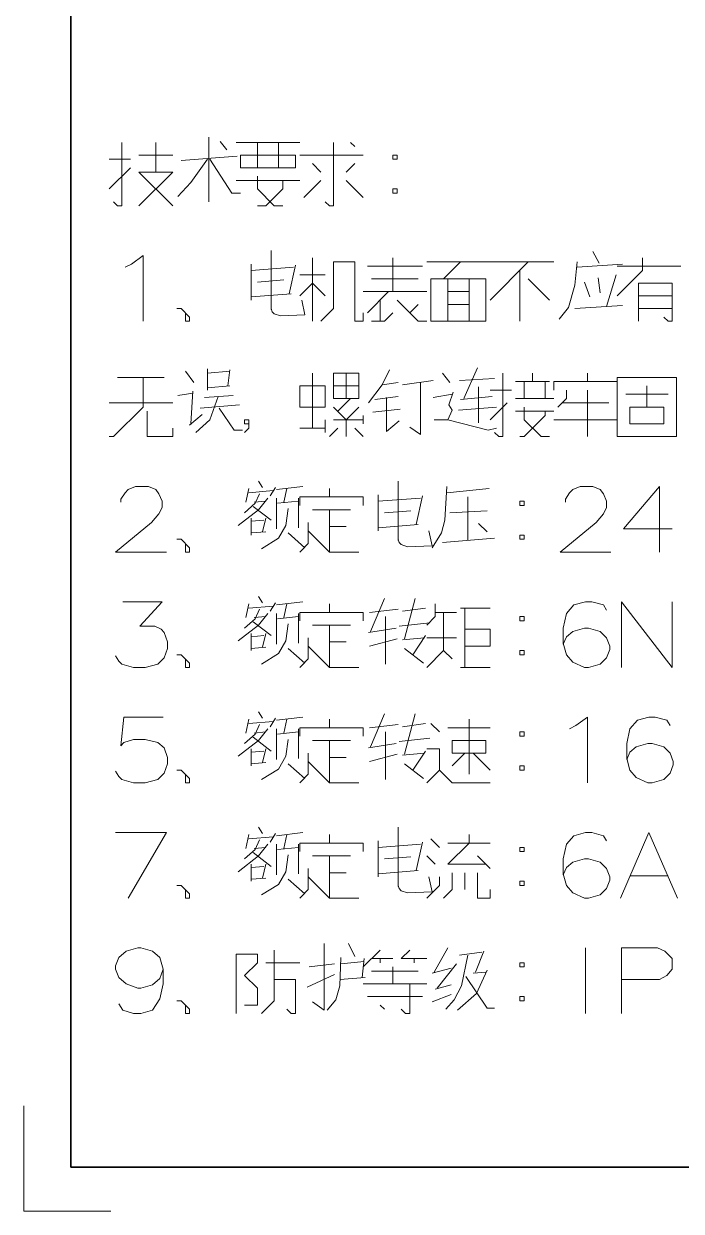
# Model space of a CAD drawing. Extents: x 2 to 295, y 3 to 209.
# Drawn here: x 3.4 to 41.5, y 2.5 to 71.3 of the extents above; entities that cross this region are included whole.
import ezdxf

# ---------------------------------------------------------------- set-up
doc = ezdxf.new("R2010")
doc.units = 0

msp = doc.modelspace()

# ---------------------------------------------------------------- linework, layer by layer
at = {"color": 7, "lineweight": 35}
for p, q in [((6.126, 200.299), (6.126, 5.1)), ((6.126, 5.1), (112.1, 5.1))]:
    msp.add_line(p, q, dxfattribs=at)
at = {"color": 7, "lineweight": 13, "ltscale": 0.152736}
msp.add_line((3.407, 2.542), (3.407, 8.651), dxfattribs=at)
at = {"color": 7, "lineweight": 13, "ltscale": 0.125929}
msp.add_line((3.407, 2.542), (8.445, 2.542), dxfattribs=at)
at = {"color": 7, "lineweight": 13}
for points in [[(14.116, 61.001), (14.116, 62.84), (14.116, 64.74)], [(8.599, 61.001), (8.845, 60.756), (9.09, 60.756), (9.09, 64.434)], [(11.051, 62.717), (11.051, 64.434)], [(14.79, 64.495), (15.158, 64.005)], [(15.709, 64.434), (19.387, 64.434)], [(16.935, 64.434), (16.935, 62.963)], [(18.161, 62.963), (18.161, 64.434)], [(21.348, 64.434), (21.348, 60.756), (21.103, 60.756), (20.858, 61.001)], [(22.574, 64.188), (22.329, 64.434)], [(9.58, 63.453), (8.354, 63.453)], [(12.032, 63.698), (10.07, 63.698)], [(12.522, 63.392), (15.77, 63.637)], [(14.054, 63.453), (13.074, 62.105)], [(15.464, 61.492), (14.177, 63.453)], [(19.387, 63.698), (23.064, 63.698)], [(9.58, 62.963), (8.354, 61.737)], [(10.07, 60.756), (12.032, 62.717), (10.07, 62.717), (12.032, 60.756)], [(20.612, 62.717), (20.122, 63.208)], [(22.574, 63.208), (22.083, 62.717)], [(13.074, 62.105), (12.338, 61.308)], [(19.387, 62.227), (15.709, 62.227)], [(16.935, 62.472), (16.935, 61.737), (17.916, 60.756), (18.406, 60.756)], [(16.935, 60.756), (17.425, 60.756), (18.406, 61.737), (18.406, 62.227)], [(19.632, 61.247), (20.612, 62.227)], [(22.083, 62.227), (23.064, 61.247)], [(15.464, 61.492), (15.954, 61.492)], [(9.641, 57.385), (10.316, 57.876), (10.316, 54.076)], [(17.732, 58.182), (17.732, 56.466), (17.732, 54.75)], [(36.364, 58.121), (36.732, 57.447)], [(9.274, 57.201), (9.641, 57.385)], [(16.567, 57.385), (16.567, 55.301)], [(16.567, 57.017), (19.019, 57.201)], [(19.141, 57.324), (18.774, 55.669)], [(20.122, 54.076), (20.122, 57.753)], [(20.612, 54.076), (21.348, 54.811), (21.348, 57.508), (22.574, 57.508), (22.574, 54.076), (23.064, 54.076), (23.064, 54.566)], [(23.309, 57.263), (26.496, 57.263)], [(24.78, 55.792), (24.78, 57.753)], [(30.419, 57.508), (26.741, 57.508)], [(27.722, 56.527), (28.703, 57.508)], [(30.419, 55.301), (32.625, 57.508)], [(34.096, 57.508), (30.419, 57.508)], [(35.445, 57.508), (35.322, 56.159)], [(35.445, 57.201), (38.08, 57.385)], [(39.245, 57.753), (39.245, 57.017), (37.774, 55.547)], [(41.451, 57.263), (37.774, 57.263)], [(16.935, 56.343), (18.467, 56.466)], [(20.858, 56.772), (19.387, 56.772)], [(26.251, 56.527), (23.554, 56.527)], [(27.967, 54.076), (27.967, 56.527)], [(29.193, 56.527), (29.193, 54.076)], [(32.135, 57.017), (32.135, 54.076)], [(33.851, 55.301), (32.625, 56.527)], [(36.67, 56.588), (36.793, 55.73)], [(37.161, 54.934), (37.712, 56.772)], [(19.387, 55.547), (20.122, 56.282), (20.858, 55.547)], [(23.064, 55.792), (26.741, 55.792)], [(24.535, 55.792), (23.309, 54.566)], [(27.967, 55.792), (29.193, 55.792)], [(35.322, 56.159), (34.954, 54.872)], [(35.874, 56.343), (36.18, 55.485)], [(38.999, 54.076), (38.999, 56.282), (40.961, 56.282), (40.961, 54.076), (40.716, 54.076), (40.47, 54.321)], [(18.896, 55.669), (16.567, 55.485)], [(19.693, 54.443), (19.509, 55.301)], [(24.045, 54.076), (24.045, 55.301)], [(25.025, 55.301), (26.251, 54.076), (26.741, 54.076)], [(26.251, 55.056), (25.761, 54.566)], [(29.193, 55.056), (27.967, 55.056)], [(38.999, 55.547), (40.961, 55.547)], [(12.277, 54.811), (12.522, 54.811), (13.012, 54.321), (13.012, 54.076), (12.767, 54.076), (12.767, 54.566)], [(17.732, 54.811), (17.793, 54.627)], [(17.793, 54.627), (17.916, 54.505)], [(17.916, 54.505), (18.283, 54.382)], [(18.283, 54.382), (19.693, 54.443)], [(23.554, 54.076), (24.29, 54.076), (24.78, 54.566)], [(34.954, 54.872), (34.403, 54.198)], [(35.322, 54.811), (38.08, 54.995)], [(40.961, 54.811), (38.999, 54.811)], [(12.767, 51.195), (13.258, 50.521)], [(14.054, 51.317), (14.054, 50.092)], [(14.054, 51.072), (15.341, 51.195)], [(15.341, 51.256), (15.219, 50.337)], [(20.122, 51.072), (20.122, 47.885)], [(22.083, 49.601), (22.083, 51.072)], [(24.596, 51.256), (24.167, 50.398), (23.37, 49.356)], [(27.661, 51.072), (28.09, 50.521)], [(29.683, 51.379), (28.887, 49.601)], [(30.664, 47.64), (30.909, 47.395), (31.154, 47.395), (31.154, 51.072)], [(32.87, 50.582), (32.87, 51.072)], [(36.058, 50.582), (36.058, 51.072)], [(8.354, 47.395), (8.599, 47.395), (10.316, 49.111), (10.316, 50.827)], [(11.541, 50.827), (8.845, 50.827)], [(14.054, 50.214), (15.341, 50.337)], [(22.819, 50.337), (21.348, 50.337)], [(24.167, 50.398), (25.087, 50.521)], [(25.332, 50.398), (27.109, 50.643)], [(26.374, 50.521), (26.374, 49.05), (26.374, 47.517)], [(28.641, 50.643), (30.664, 50.766)], [(29.745, 50.276), (29.745, 48.192)], [(31.89, 50.582), (33.851, 50.582)], [(32.38, 49.601), (32.38, 50.582)], [(33.606, 50.582), (33.606, 49.601)], [(34.096, 50.092), (34.096, 50.582), (37.774, 50.582), (37.774, 50.092)], [(39.49, 49.111), (39.49, 50.337)], [(13.196, 49.908), (12.338, 49.785)], [(13.196, 50.03), (13.074, 48.13)], [(15.525, 49.785), (13.87, 49.663)], [(14.667, 49.724), (14.177, 48.376)], [(21.593, 48.866), (22.329, 49.601)], [(23.738, 49.54), (25.087, 49.724)], [(24.412, 49.663), (24.412, 47.701), (25.148, 48.314)], [(27.109, 49.663), (28.212, 49.847)], [(28.274, 49.969), (28.029, 49.234), (28.212, 48.927), (27.967, 48.376)], [(28.703, 49.54), (30.541, 49.724)], [(31.645, 50.092), (30.419, 50.092)], [(34.096, 49.601), (31.89, 49.601)], [(34.341, 49.111), (34.832, 49.601), (34.832, 50.092)], [(36.058, 50.092), (36.058, 47.395)], [(40.716, 49.847), (38.264, 49.847)], [(8.354, 49.356), (12.032, 49.356)], [(12.032, 47.885), (12.032, 47.395), (10.561, 47.395), (10.561, 48.866)], [(13.625, 49.05), (15.893, 49.234)], [(14.729, 49.05), (15.587, 47.763)], [(22.083, 47.395), (22.083, 48.376), (21.348, 49.111)], [(22.819, 49.111), (22.083, 48.376)], [(23.616, 48.805), (25.209, 48.988)], [(28.58, 48.927), (30.787, 49.111)], [(31.399, 49.356), (30.419, 48.376)], [(31.89, 48.866), (34.096, 48.866)], [(33.606, 48.866), (33.606, 48.621), (32.38, 47.395), (32.135, 47.395)], [(33.851, 47.395), (33.361, 47.395), (32.38, 48.376), (32.38, 49.111)], [(37.283, 49.356), (34.587, 49.356)], [(13.012, 48.069), (13.748, 48.682)], [(14.177, 48.376), (13.38, 47.64)], [(16.199, 47.64), (16.445, 47.885), (16.445, 48.376), (16.199, 48.376), (16.199, 48.13), (16.445, 48.13)], [(20.858, 47.64), (20.858, 48.376)], [(21.348, 48.376), (23.064, 48.376)], [(23.064, 48.13), (23.064, 48.621)], [(27.17, 48.376), (27.967, 48.376)], [(27.967, 48.376), (30.296, 47.763), (30.787, 47.885)], [(34.096, 48.376), (37.774, 48.376)], [(15.587, 47.763), (16.077, 47.763)], [(19.387, 47.885), (20.858, 47.885)], [(21.103, 47.395), (21.593, 47.885)], [(22.574, 47.885), (23.064, 47.395)], [(26.374, 47.517), (25.761, 47.947)], [(16.996, 44.821), (17.241, 44.453)], [(25.087, 44.821), (25.087, 43.105), (25.087, 41.388)], [(11.664, 40.714), (8.722, 40.714), (10.806, 42.43), (11.235, 42.921), (11.419, 43.288), (11.419, 43.656), (11.235, 44.085), (11.051, 44.33), (10.622, 44.514), (9.887, 44.514), (9.458, 44.33), (9.274, 44.147), (9.029, 43.779), (9.029, 43.595)], [(16.445, 44.392), (16.261, 43.595)], [(16.445, 44.147), (17.854, 44.269)], [(17.058, 44.085), (16.812, 43.534)], [(17.977, 44.453), (17.67, 43.963)], [(18.038, 44.33), (19.57, 44.514)], [(18.651, 44.392), (18.467, 43.595)], [(21.103, 43.901), (21.103, 44.392)], [(23.922, 44.024), (23.922, 41.94)], [(27.906, 44.514), (27.783, 42.553), (27.599, 41.817), (27.048, 40.959)], [(27.906, 44.147), (30.358, 44.392)], [(37.406, 40.714), (34.464, 40.714), (36.548, 42.43), (36.977, 42.921), (37.161, 43.288), (37.161, 43.656), (36.977, 44.085), (36.793, 44.33), (36.364, 44.514), (35.629, 44.514), (35.199, 44.33), (35.016, 44.147), (34.77, 43.779), (34.77, 43.595)], [(40.961, 42.063), (38.141, 42.063), (40.225, 44.514), (40.225, 42.676), (40.225, 40.714)], [(16.812, 43.534), (16.199, 42.982)], [(16.69, 43.35), (17.732, 42.553)], [(16.751, 43.595), (17.425, 43.656)], [(17.548, 43.84), (16.996, 43.166)], [(18.038, 42.063), (18.038, 43.84)], [(18.099, 43.534), (19.325, 43.656)], [(19.325, 43.84), (19.325, 42.124)], [(23.064, 43.411), (23.064, 43.901), (19.387, 43.901), (19.387, 43.411)], [(23.922, 43.656), (26.374, 43.84)], [(26.496, 43.963), (26.129, 42.308)], [(29.132, 41.388), (29.132, 43.901)], [(16.996, 43.166), (15.832, 42.247)], [(16.567, 42.676), (16.567, 41.695)], [(17.425, 42.676), (17.241, 41.879)], [(18.712, 43.227), (18.59, 42.247)], [(20.122, 43.166), (22.329, 43.166)], [(21.103, 43.166), (21.103, 40.714)], [(24.29, 42.982), (25.822, 43.105)], [(28.09, 42.982), (30.235, 43.105)], [(16.567, 42.492), (17.303, 42.553)], [(18.59, 42.247), (18.161, 41.511), (17.18, 40.898)], [(19.387, 40.714), (19.877, 41.205), (19.877, 42.43)], [(22.083, 42.185), (21.103, 42.185)], [(26.251, 42.308), (23.922, 42.124)], [(29.745, 42.369), (30.235, 41.879)], [(12.277, 41.45), (12.522, 41.45), (13.012, 40.959), (13.012, 40.714), (12.767, 40.714), (12.767, 41.205)], [(17.425, 41.879), (16.567, 41.817)], [(18.712, 41.817), (19.693, 40.959)], [(19.877, 41.94), (21.103, 40.714), (22.819, 40.714)], [(25.087, 41.45), (25.148, 41.266)], [(25.148, 41.266), (25.27, 41.143)], [(27.048, 41.082), (26.864, 41.94)], [(27.661, 41.266), (30.664, 41.511)], [(25.27, 41.143), (25.638, 41.021)], [(25.638, 41.021), (27.048, 41.082)], [(8.722, 34.708), (8.906, 34.401), (9.09, 34.217), (9.764, 34.034), (10.438, 34.034), (11.174, 34.217), (11.541, 34.585), (11.725, 35.137), (11.725, 35.505), (11.541, 36.056), (11.358, 36.24), (10.99, 36.424), (10.132, 36.424), (11.419, 37.834), (9.151, 37.834)], [(16.996, 38.14), (17.241, 37.772)], [(18.038, 37.65), (19.57, 37.834)], [(23.493, 36.117), (24.29, 38.017)], [(26.067, 38.017), (25.454, 35.688)], [(37.161, 37.343), (36.977, 37.65), (36.303, 37.834), (35.935, 37.834), (35.261, 37.65), (34.832, 37.159), (34.648, 36.301), (34.648, 35.443), (34.832, 34.769), (35.199, 34.34), (35.874, 34.034), (36.119, 34.034), (36.793, 34.217), (37.161, 34.585), (37.345, 35.076), (37.345, 35.259), (37.161, 35.75), (36.793, 36.117), (36.119, 36.301), (35.874, 36.301), (35.199, 36.117), (34.832, 35.811), (34.648, 35.382)], [(38.019, 37.834), (38.019, 34.034)], [(38.019, 37.834), (40.961, 34.034)], [(40.961, 37.834), (40.961, 34.034)], [(16.445, 37.711), (16.261, 36.914)], [(16.445, 37.466), (17.854, 37.588)], [(17.058, 37.405), (16.812, 36.853)], [(17.548, 37.159), (16.996, 36.485)], [(17.977, 37.772), (17.67, 37.282)], [(18.038, 35.382), (18.038, 37.159)], [(18.651, 37.711), (18.467, 36.914)], [(19.325, 37.159), (19.325, 35.443)], [(23.064, 36.73), (23.064, 37.221), (19.387, 37.221), (19.387, 36.73)], [(21.103, 37.221), (21.103, 37.711)], [(23.432, 37.221), (25.087, 37.405)], [(25.332, 37.282), (26.68, 37.466)], [(26.741, 36.485), (27.232, 36.976), (27.232, 37.711)], [(26.741, 34.034), (27.722, 35.014), (27.722, 37.221)], [(27.232, 37.221), (28.458, 37.221)], [(30.419, 37.466), (28.703, 37.466)], [(28.948, 37.466), (28.948, 34.034)], [(16.996, 36.485), (15.832, 35.566)], [(16.812, 36.853), (16.199, 36.301)], [(16.69, 36.669), (17.732, 35.872)], [(16.751, 36.914), (17.425, 36.976)], [(18.099, 36.853), (19.325, 36.976)], [(18.712, 36.547), (18.59, 35.566)], [(20.122, 36.485), (22.329, 36.485)], [(21.103, 36.485), (21.103, 34.034)], [(24.351, 36.976), (24.351, 35.627), (24.351, 34.217)], [(25.148, 36.424), (26.925, 36.608)], [(16.567, 35.995), (16.567, 35.014)], [(16.567, 35.811), (17.303, 35.872)], [(17.425, 35.995), (17.241, 35.198)], [(23.37, 36.056), (24.964, 36.301)], [(26.68, 35.872), (25.945, 34.769)], [(28.948, 36.24), (30.419, 36.24), (30.419, 35.259), (28.948, 35.259)], [(17.425, 35.198), (16.567, 35.137)], [(18.59, 35.566), (18.161, 34.83), (17.18, 34.217)], [(18.712, 35.137), (19.693, 34.279)], [(19.387, 34.034), (19.877, 34.524), (19.877, 35.75)], [(19.877, 35.259), (21.103, 34.034), (22.819, 34.034)], [(22.083, 35.505), (21.103, 35.505)], [(23.432, 35.259), (25.025, 35.688)], [(25.332, 35.627), (26.619, 35.75)], [(25.454, 35.137), (26.558, 34.279)], [(28.458, 35.75), (26.741, 35.75)], [(12.277, 34.769), (12.522, 34.769), (13.012, 34.279), (13.012, 34.034), (12.767, 34.034), (12.767, 34.524)], [(28.212, 34.524), (27.722, 35.014)], [(28.703, 34.034), (30.419, 34.034)], [(8.722, 28.027), (8.906, 27.721), (9.09, 27.537), (9.764, 27.353), (10.438, 27.353), (11.174, 27.537), (11.541, 27.905), (11.725, 28.456), (11.725, 28.824), (11.541, 29.376), (11.174, 29.682), (10.438, 29.866), (9.764, 29.866), (9.212, 29.682), (9.029, 29.498), (9.212, 31.153), (11.48, 31.153)], [(16.445, 31.03), (16.261, 30.234)], [(16.996, 31.459), (17.241, 31.092)], [(17.977, 31.092), (17.67, 30.601)], [(18.038, 30.969), (19.57, 31.153)], [(18.651, 31.03), (18.467, 30.234)], [(21.103, 30.54), (21.103, 31.03)], [(23.493, 29.437), (24.29, 31.337)], [(26.067, 31.337), (25.454, 29.008)], [(29.193, 31.03), (29.193, 27.843)], [(35.383, 30.663), (36.058, 31.153), (36.058, 27.353)], [(40.838, 30.663), (40.654, 30.969), (39.98, 31.153), (39.612, 31.153), (38.938, 30.969), (38.509, 30.479), (38.325, 29.621), (38.325, 28.763), (38.509, 28.088), (38.877, 27.659), (39.551, 27.353), (39.796, 27.353), (40.47, 27.537), (40.838, 27.905), (41.022, 28.395), (41.022, 28.579), (40.838, 29.069), (40.47, 29.437), (39.796, 29.621), (39.551, 29.621), (38.877, 29.437), (38.509, 29.13), (38.325, 28.701)], [(16.445, 30.785), (17.854, 30.908)], [(16.751, 30.234), (17.425, 30.295)], [(17.058, 30.724), (16.812, 30.172)], [(17.548, 30.479), (16.996, 29.805)], [(18.038, 28.701), (18.038, 30.479)], [(18.099, 30.172), (19.325, 30.295)], [(19.325, 30.479), (19.325, 28.763)], [(23.064, 30.05), (23.064, 30.54), (19.387, 30.54), (19.387, 30.05)], [(23.432, 30.54), (25.087, 30.724)], [(24.351, 30.295), (24.351, 28.947), (24.351, 27.537)], [(25.332, 30.601), (26.68, 30.785)], [(27.477, 30.295), (26.987, 30.785)], [(27.967, 30.54), (30.419, 30.54)], [(35.016, 30.479), (35.383, 30.663)], [(16.996, 29.805), (15.832, 28.885)], [(16.812, 30.172), (16.199, 29.621)], [(16.69, 29.988), (17.732, 29.192)], [(18.712, 29.866), (18.59, 28.885)], [(20.122, 29.805), (22.329, 29.805)], [(21.103, 29.805), (21.103, 27.353)], [(23.37, 29.376), (24.964, 29.621)], [(25.148, 29.743), (26.925, 29.927)], [(16.567, 29.314), (16.567, 28.334)], [(16.567, 29.13), (17.303, 29.192)], [(18.59, 28.885), (18.161, 28.15), (17.18, 27.537)], [(17.425, 29.314), (17.241, 28.517)], [(19.387, 27.353), (19.877, 27.843), (19.877, 29.069)], [(23.432, 28.579), (25.025, 29.008)], [(25.332, 28.947), (26.619, 29.069)], [(26.68, 29.192), (25.945, 28.088)], [(30.419, 27.353), (28.212, 27.353), (27.477, 28.088), (27.477, 29.314), (26.741, 29.314)], [(28.212, 28.334), (28.948, 29.069)], [(29.438, 29.069), (30.419, 28.088)], [(17.425, 28.517), (16.567, 28.456)], [(18.712, 28.456), (19.693, 27.598)], [(19.877, 28.579), (21.103, 27.353), (22.819, 27.353)], [(22.083, 28.824), (21.103, 28.824)], [(25.454, 28.456), (26.558, 27.598)], [(12.277, 28.088), (12.522, 28.088), (13.012, 27.598), (13.012, 27.353), (12.767, 27.353), (12.767, 27.843)], [(26.741, 27.353), (27.477, 28.088)], [(16.996, 24.779), (17.241, 24.411)], [(25.087, 24.779), (25.087, 23.063), (25.087, 21.347)], [(8.722, 24.472), (11.664, 24.472), (9.458, 20.672)], [(16.445, 24.35), (16.261, 23.553)], [(16.445, 24.105), (17.854, 24.227)], [(17.977, 24.411), (17.67, 23.921)], [(18.038, 24.288), (19.57, 24.472)], [(18.651, 24.35), (18.467, 23.553)], [(21.103, 23.859), (21.103, 24.35)], [(27.477, 23.614), (26.987, 24.105)], [(30.174, 22.634), (27.967, 22.634), (29.193, 23.859), (29.193, 24.35)], [(37.161, 23.982), (36.977, 24.288), (36.303, 24.472), (35.935, 24.472), (35.261, 24.288), (34.832, 23.798), (34.648, 22.94), (34.648, 22.082), (34.832, 21.408), (35.199, 20.979), (35.874, 20.672), (36.119, 20.672), (36.793, 20.856), (37.161, 21.224), (37.345, 21.714), (37.345, 21.898), (37.161, 22.388), (36.793, 22.756), (36.119, 22.94), (35.874, 22.94), (35.199, 22.756), (34.832, 22.45), (34.648, 22.021)], [(37.958, 20.672), (39.612, 24.472), (41.267, 20.672)], [(16.812, 23.492), (16.199, 22.94)], [(16.751, 23.553), (17.425, 23.614)], [(17.058, 24.043), (16.812, 23.492)], [(17.548, 23.798), (16.996, 23.124)], [(18.038, 22.021), (18.038, 23.798)], [(18.099, 23.492), (19.325, 23.614)], [(19.325, 23.798), (19.325, 22.082)], [(23.064, 23.369), (23.064, 23.859), (19.387, 23.859), (19.387, 23.369)], [(23.922, 23.982), (23.922, 21.898)], [(23.922, 23.614), (26.374, 23.798)], [(26.496, 23.921), (26.129, 22.266)], [(30.419, 23.859), (27.967, 23.859)], [(16.996, 23.124), (15.832, 22.205)], [(16.69, 23.308), (17.732, 22.511)], [(18.712, 23.185), (18.59, 22.205)], [(20.122, 23.124), (22.329, 23.124)], [(21.103, 23.124), (21.103, 20.672)], [(24.29, 22.94), (25.822, 23.063)], [(26.741, 23.124), (27.232, 22.634)], [(30.419, 22.388), (29.683, 23.124)], [(16.567, 22.634), (16.567, 21.653)], [(16.567, 22.45), (17.303, 22.511)], [(18.59, 22.205), (18.161, 21.469), (17.18, 20.856)], [(17.425, 22.634), (17.241, 21.837)], [(19.387, 20.672), (19.877, 21.163), (19.877, 22.388)], [(22.083, 22.143), (21.103, 22.143)], [(26.251, 22.266), (23.922, 22.082)], [(28.212, 22.143), (28.212, 21.163), (27.722, 20.672)], [(28.948, 21.163), (28.948, 22.143)], [(29.683, 22.143), (29.683, 20.672), (30.419, 20.672), (30.419, 21.163)], [(12.277, 21.408), (12.522, 21.408), (13.012, 20.917), (13.012, 20.672), (12.767, 20.672), (12.767, 21.163)], [(17.425, 21.837), (16.567, 21.776)], [(18.712, 21.776), (19.693, 20.917)], [(19.877, 21.898), (21.103, 20.672), (22.819, 20.672)], [(25.087, 21.408), (25.148, 21.224)], [(26.741, 20.672), (27.477, 21.408), (27.477, 21.898)], [(27.048, 21.04), (26.864, 21.898)], [(38.509, 21.959), (40.716, 21.959)], [(25.148, 21.224), (25.27, 21.101)], [(25.27, 21.101), (25.638, 20.979)], [(25.638, 20.979), (27.048, 21.04)], [(20.796, 18.037), (20.796, 16.076), (20.796, 14.176)], [(22.206, 18.037), (22.574, 17.301)], [(11.48, 16.566), (11.296, 17.24), (10.867, 17.608), (10.193, 17.792), (10.009, 17.792), (9.335, 17.608), (8.906, 17.24), (8.722, 16.75), (8.722, 16.566), (8.906, 16.076), (9.335, 15.708), (10.009, 15.463), (10.193, 15.463), (10.867, 15.647), (11.296, 16.014), (11.48, 16.566), (11.48, 15.708), (11.296, 14.85), (10.867, 14.176), (10.193, 13.992), (9.764, 13.992), (9.151, 14.176), (8.906, 14.543)], [(15.709, 13.992), (15.709, 17.424), (16.935, 17.424), (16.935, 16.934), (16.199, 16.198), (16.935, 15.463), (16.935, 14.482), (16.199, 14.482)], [(17.18, 13.992), (17.916, 14.727), (17.916, 17.669)], [(21.777, 17.24), (21.716, 15.585)], [(24.045, 17.669), (23.064, 16.688)], [(25.761, 17.669), (25.27, 17.179), (26.741, 17.179)], [(27.967, 17.792), (27.17, 16.382)], [(28.641, 17.363), (29.929, 17.547)], [(29.132, 17.363), (28.764, 15.585)], [(30.051, 17.608), (29.561, 16.382)], [(35.935, 13.992), (35.935, 17.792)], [(40.103, 17.792), (38.019, 17.792)], [(38.019, 17.792), (38.019, 13.992)], [(40.103, 17.792), (40.532, 17.608), (40.961, 17.179), (40.961, 16.566), (40.654, 16.198), (40.225, 15.953)], [(17.425, 16.934), (19.387, 16.934)], [(21.409, 16.872), (19.938, 16.688)], [(23.125, 16.995), (21.777, 16.872)], [(23.125, 17.179), (23.003, 16.076)], [(24.78, 17.179), (23.554, 17.179)], [(24.045, 17.179), (24.045, 16.934)], [(24.78, 15.708), (24.78, 16.688)], [(26.006, 16.934), (26.006, 17.179)], [(27.048, 16.321), (28.151, 16.627)], [(28.458, 16.872), (27.354, 15.463)], [(30.235, 16.505), (29.622, 15.156)], [(17.916, 15.953), (19.141, 15.953), (19.141, 13.992), (18.896, 13.992), (18.651, 14.237)], [(19.816, 15.524), (21.409, 16.259)], [(21.716, 15.953), (23.187, 16.076)], [(23.554, 16.443), (26.251, 16.443)], [(29.009, 16.137), (30.235, 14.298)], [(29.438, 16.321), (30.174, 16.382)], [(38.019, 15.953), (40.225, 15.953)], [(21.47, 14.788), (21.716, 15.585)], [(26.741, 15.708), (23.064, 15.708)], [(25.761, 15.708), (25.761, 13.992), (25.516, 13.992), (25.27, 14.237)], [(27.232, 15.401), (28.151, 15.647)], [(28.764, 15.585), (28.335, 14.788)], [(29.622, 15.156), (28.519, 14.176)], [(12.277, 14.727), (12.522, 14.727), (13.012, 14.237), (13.012, 13.992), (12.767, 13.992), (12.767, 14.482)], [(20.796, 14.176), (20.122, 14.666)], [(20.98, 14.176), (21.47, 14.788)], [(23.309, 14.972), (26.496, 14.972)], [(24.29, 14.237), (24.045, 14.482)], [(27.048, 14.666), (28.151, 15.095)], [(28.335, 14.788), (27.845, 14.237)], [(30.235, 14.298), (30.664, 14.298)]]:
    msp.add_lwpolyline(points, dxfattribs=at)
for points in [[(19.141, 63.698), (15.954, 63.698), (15.954, 62.963), (19.141, 62.963)], [(24.78, 63.453), (25.025, 63.453), (25.025, 63.698), (24.78, 63.698)], [(24.78, 61.492), (25.025, 61.492), (25.025, 61.737), (24.78, 61.737)], [(26.987, 56.527), (26.987, 54.076), (30.174, 54.076), (30.174, 56.527)], [(22.819, 49.601), (21.348, 49.601), (21.348, 51.072), (22.819, 51.072)], [(20.858, 49.111), (19.387, 49.111), (19.387, 50.337), (20.858, 50.337)], [(37.774, 47.395), (41.206, 47.395), (41.206, 50.827), (37.774, 50.827)], [(38.509, 49.111), (38.509, 48.13), (40.47, 48.13), (40.47, 49.111)], [(32.135, 43.411), (32.38, 43.411), (32.38, 43.656), (32.135, 43.656)], [(32.135, 41.45), (32.38, 41.45), (32.38, 41.695), (32.135, 41.695)], [(32.135, 36.73), (32.38, 36.73), (32.38, 36.976), (32.135, 36.976)], [(32.135, 34.769), (32.38, 34.769), (32.38, 35.014), (32.135, 35.014)], [(32.135, 30.05), (32.38, 30.05), (32.38, 30.295), (32.135, 30.295)], [(30.174, 29.069), (28.212, 29.069), (28.212, 29.805), (30.174, 29.805)], [(32.135, 28.088), (32.38, 28.088), (32.38, 28.334), (32.135, 28.334)], [(32.135, 23.369), (32.38, 23.369), (32.38, 23.614), (32.135, 23.614)], [(32.135, 21.408), (32.38, 21.408), (32.38, 21.653), (32.135, 21.653)], [(32.135, 16.688), (32.38, 16.688), (32.38, 16.934), (32.135, 16.934)], [(32.135, 14.727), (32.38, 14.727), (32.38, 14.972), (32.135, 14.972)]]:
    msp.add_lwpolyline(points, close=True, dxfattribs=at)

doc.saveas('drawing.dxf')
